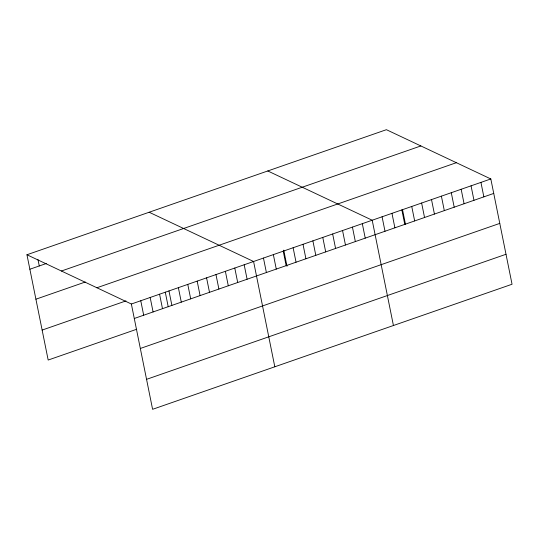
<?xml version="1.0" encoding="UTF-8"?>
<svg xmlns="http://www.w3.org/2000/svg" width="539" height="539" viewBox="0 0 539 539"><rect width="100%" height="100%" fill="white"/><g stroke="black" fill="none" stroke-linecap="round" stroke-linejoin="round"><path stroke-width="0.81" d="M26.95 254.758L386.402 129.69L490.82 178.955L512.05 284.242L152.598 409.31L131.368 304.016L26.95 254.758L48.18 360.045L136.704 329.248M29.867 269.231L46.32 263.51M61.406 271.016L420.858 145.948M35.911 299.199L85.27 282.025M96.912 287.759L456.365 162.697M42.136 330.077L125.964 300.91M131.368 304.016L490.82 178.955M134.285 318.488L493.737 193.427M140.329 348.464L499.781 223.395M146.554 379.341L506.006 254.273M267.782 170.964L372.2 220.222L393.43 325.516M149.162 212.238L253.579 261.496L274.809 366.783M480.936 182.391L483.854 196.863M471.052 185.834L473.97 200.306M461.162 189.27L464.086 203.742M451.278 192.713L454.202 207.185M441.394 196.149L444.311 210.621M431.51 199.585L434.427 214.064M421.626 203.028L424.543 217.5M411.742 206.464L414.659 220.943M402.518 209.624L405.463 224.224M401.858 209.907L404.776 224.379M391.968 213.343L394.892 227.822M382.084 216.786L385.001 231.258M362.316 223.665L365.233 238.137M352.432 227.101L355.349 241.58M342.548 230.544L345.465 245.016M332.664 233.98L335.581 248.452M322.773 237.423L325.697 251.895M312.889 240.859L315.807 255.331M303.006 244.302L305.923 258.774M293.122 247.738L296.039 262.21M283.743 250.13L286.997 266.266M283.238 251.181L286.155 265.653M273.354 254.617L276.271 269.089M263.463 258.053L266.387 272.532M244.18 264.764L247.098 279.242M234.782 268.038L237.699 282.51M225.376 271.306L228.293 285.785M215.977 274.58L218.895 289.052M206.578 277.848L209.496 292.327M197.173 281.122L200.09 295.594M187.774 284.39L190.691 298.869M178.375 287.664L181.293 302.136M168.97 290.932L171.887 305.411M165.278 292.165L168.222 306.765M159.571 294.206L162.488 308.679M150.172 297.474L153.089 311.953M140.767 300.749L143.684 315.221M37.973 259.528L39.273 265.963"/></g></svg>
